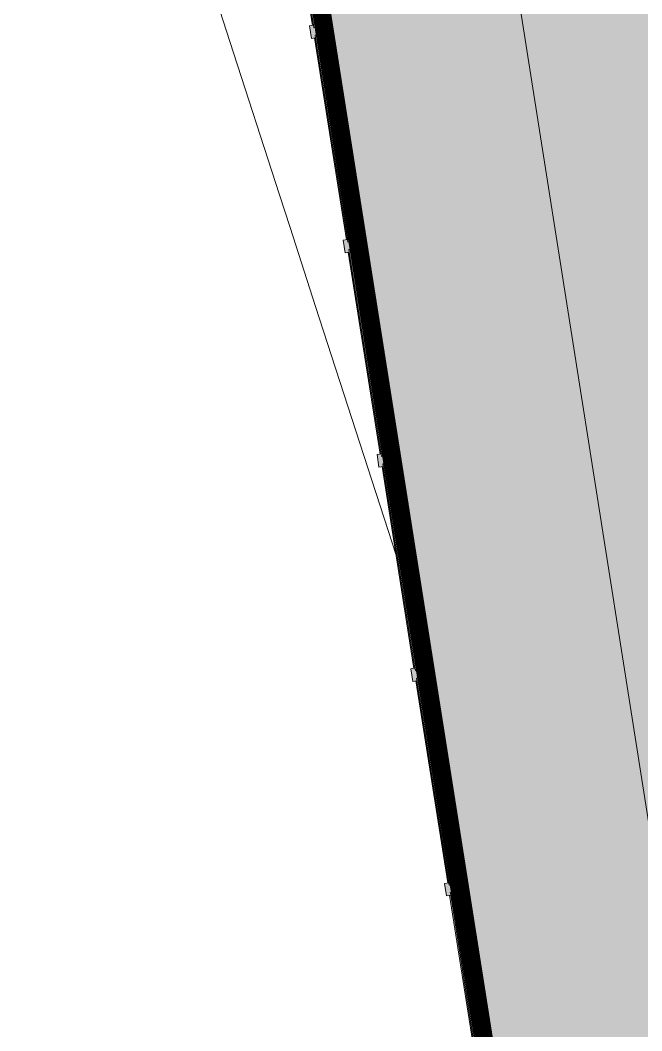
# Model space of a CAD drawing. Header units: metres. Extents: x -490 to 202, y -217 to 332.
# Drawn here: x -119 to -113.07, y 16.71 to 26.35 of the extents above; entities that cross this region are included whole.
import ezdxf

# ---------------------------------------------------------------- set-up
doc = ezdxf.new("R2010")
doc.units = ezdxf.units.M
for name, color, linetype, lineweight in [('A-DETL-GENF', 7, 'Continuous', 9), ('A-DETL-THIN', 7, 'Continuous', 9), ('A-FLOR-HRAL', 7, 'Continuous', 9)]:
    doc.layers.add(name, color=color, linetype=linetype, lineweight=lineweight)
doc.layers.add('Amenidades_dwg', color=8, linetype='Continuous', lineweight=9, true_color=0x767676)
doc.layers.add('C-TOPO-MAJR', color=66, linetype='Continuous', lineweight=18, true_color=0x647b04)
doc.layers.add('CUANT MURO PERIMETRAL H2.10', color=4, linetype='Continuous')

# ---------------------------------------------------------------- blocks, each defined once
blk = doc.blocks.new('Barandilla - Plaques lisses - 200x25x4 cm-1834643-PLANTA DE MURO PERIMETRAL')
at = {"layer": 'A-FLOR-HRAL', "true_color": 0xc8cac5}
for points in [[(0.02, -1), (0, -0.9968), (0, 1), (0.02, 1), (0.02, -0.9937)], [(0.03, -0.975), (0.02, -0.975), (0.03, -0.9734)]]:
    blk.add_hatch(color=9, dxfattribs=at).paths.add_polyline_path(points)
at = {"layer": 'A-FLOR-HRAL'}
for p, q in [((0.02, 0.975), (0.02, -0.975)), ((0.02, 0.975), (0.02, -0.975)), ((0.03, -0.975), (0.03, 0.975))]:
    blk.add_line(p, q, dxfattribs=at)
blk = doc.blocks.new('Barandilla - Poteau du milieu - 12x12x4 cm-1834648-PLANTA DE MURO PERIMETRAL')
at = {"layer": 'A-FLOR-HRAL', "true_color": 0xc8cac5}
blk.add_hatch(color=9, dxfattribs=at).paths.add_polyline_path([(0.06, -0.06), (0.02, -0.06), (0.02, -0.035), (0, -0.035), (0, 0.035), (0.02, 0.035), (0.02, 0.06), (0.06, 0.06)])
at = {"layer": 'A-FLOR-HRAL'}
for p, q in [((0.02, 0.035), (0, 0.035)), ((0.06, 0.06), (0.02, 0.06)), ((0.02, 0.06), (0.02, 0.035)), ((0.06, 0.06), (0.06, -0.06)), ((0, -0.035), (0.02, -0.035)), ((0.02, -0.035), (0.02, -0.06)), ((0.02, -0.06), (0.06, -0.06))]:
    blk.add_line(p, q, dxfattribs=at)
blk = doc.blocks.new('Barandilla - Barandilla-1832181-PLANTA DE MURO PERIMETRAL')
at = {"extrusion": (0, 0, -1), "zscale": -1, "rotation": 351.0472322279853}
for name, p in [('Barandilla - Plaques lisses - 200x25x4 cm-1834643-PLANTA DE MURO PERIMETRAL', (116.3317, 27.2639)), ('Barandilla - Poteau du milieu - 12x12x4 cm-1834648-PLANTA DE MURO PERIMETRAL', (116.1706, 26.2416)), ('Barandilla - Plaques lisses - 200x25x4 cm-1834643-PLANTA DE MURO PERIMETRAL', (116.0095, 25.2192)), ('Barandilla - Poteau du milieu - 12x12x4 cm-1834648-PLANTA DE MURO PERIMETRAL', (115.8485, 24.1968)), ('Barandilla - Plaques lisses - 200x25x4 cm-1834643-PLANTA DE MURO PERIMETRAL', (115.6874, 23.1744)), ('Barandilla - Poteau du milieu - 12x12x4 cm-1834648-PLANTA DE MURO PERIMETRAL', (115.5263, 22.152)), ('Barandilla - Plaques lisses - 200x25x4 cm-1834643-PLANTA DE MURO PERIMETRAL', (115.3653, 21.1296)), ('Barandilla - Poteau du milieu - 12x12x4 cm-1834648-PLANTA DE MURO PERIMETRAL', (115.2042, 20.1072)), ('Barandilla - Plaques lisses - 200x25x4 cm-1834643-PLANTA DE MURO PERIMETRAL', (115.0431, 19.0848)), ('Barandilla - Poteau du milieu - 12x12x4 cm-1834648-PLANTA DE MURO PERIMETRAL', (114.8821, 18.0624)), ('Barandilla - Plaques lisses - 200x25x4 cm-1834643-PLANTA DE MURO PERIMETRAL', (114.721, 17.04))]:
    blk.add_blockref(name, p, dxfattribs=at)
blk = doc.blocks.new('Amenidades_dwg-1839743-PLANTA DE MURO PERIMETRAL')
at = {"layer": 'A-DETL-THIN', "flags": 128}
blk.add_lwpolyline([(-101.1673, 47.1533), (-116.3299, 44.7645), (-114.0143, 30.0658), (-115.6936, 29.8013), (-115.3872, 27.8568), (-114.4718, 28.001), (-112.9206, 18.1543), (-96.994, 20.6633), (-101.1673, 47.1533), (-107.5542, 38.3776), (-116.3299, 44.7645)], dxfattribs=at)

msp = doc.modelspace()

# ---------------------------------------------------------------- hatches: boundary and pattern name
at = {"layer": 'A-DETL-GENF', "true_color": 0x00ffff}
h = msp.add_hatch(color=4, dxfattribs=at)
h.paths.add_polyline_path([(105.2217, -46.3566), (122.0442, -38.5436), (121.981, -38.4076), (105.2946, -46.1574), (103.2887, -41.8383), (98.1364, -41.5627), (99.0978, -23.5887), (-20.0319, -17.2169), (-20.9934, -35.1931), (-45.109, -33.9036), (-45.109, -34.0538), (-20.8516, -35.3509), (-19.8902, -17.3747), (98.94, -23.7305), (97.9786, -41.7045), (103.1906, -41.9833), (104.4481, -44.6907)])
h.paths.add_polyline_path([(-49.96, -33.7945), (-48.9905, -15.668), (-80.4747, -13.9841), (-80.6237, -13.134), (-80.8153, -12.2925), (-81.049, -11.4617), (-81.3242, -10.6438), (-81.6402, -9.8407), (-81.8132, -9.4453), (-81.9499, -9.5072), (-81.6086, -10.3159), (-81.3095, -11.141), (-81.0534, -11.9805), (-80.8409, -12.8321), (-80.6727, -13.6936), (-80.6054, -14.1273), (-49.1483, -15.8098), (-50.1098, -33.7865)])
h.paths.add_polyline_path([(-104.9276, -26.8149), (-93.0332, -19.4838), (-93.5005, -19.1507), (-93.5149, -19.1188), (-93.6515, -19.1807), (-93.6204, -19.2494), (-93.3044, -19.4747), (-104.873, -26.6051), (-114.8111, -8.8228), (-114.9447, -8.8913), (-107.257, -22.6469)])
h.paths.add_polyline_path([(-94.4765, -17.3588), (-94.3399, -17.2969), (-97.107, -11.1858), (-97.2437, -11.2477), (-95.0765, -16.0337)])
h.paths.add_polyline_path([(-113.2853, 7.9267), (-113.1349, 7.936), (-113.1979, 8.336), (-113.3477, 8.3231), (-113.3306, 8.2146)])
h.paths.add_polyline_path([(-113.3711, 8.4716), (-113.2213, 8.4845), (-121.7975, 62.9228), (-74.1267, 70.4328), (-69.1889, 39.0896), (-58.5997, 40.7578), (-54.752, 16.334), (-60.185, 15.4781), (-59.9756, 14.1492), (-58.1889, 11.1414), (-58.0164, 11.1446), (-59.8319, 14.201), (-60.0135, 15.3533), (-54.5805, 16.2092), (-58.4749, 40.9293), (-69.0641, 39.2611), (-74.0019, 70.6043), (-121.969, 63.0476), (-113.521, 9.423)])
h.paths.add_polyline_path([(65.881, 38.4276), (82.9839, 46.3709), (76.411, 60.5949), (59.2807, 52.639), (62.5744, 45.5472), (62.7104, 45.6104), (59.4799, 52.5661), (76.3379, 60.3956), (82.785, 46.4438), (65.9539, 38.6269), (63.5529, 43.7965), (63.4168, 43.7333), (64.5198, 41.3585)])
h.paths.add_polyline_path([(-239.1235, 228.6632), (-231.1157, 230.391), (-231.1473, 230.5376), (-239.0441, 228.8338), (-251.485, 252.3246), (-231.6336, 255.5056), (-226.4645, 231.548), (-229.1923, 230.9594), (-229.1607, 230.8128), (-226.2862, 231.433), (-231.5169, 255.6762), (-251.7156, 252.4396), (-246.123, 241.8797)])
at = {"layer": 'A-DETL-GENF', "true_color": 0xffe8f3}
msp.add_hatch(color=7, dxfattribs=at).paths.add_polyline_path([(-113.2618, 7.7778), (-74.8172, 10.1471), (-71.3734, 10.3558), (-76.9167, 10.1467), (-83.5432, 9.7582), (-88.0235, 9.8611), (-89.6355, 11.2891), (-89.6355, 11.4891), (-89.4355, 11.4803), (-89.4355, 11.3124), (-87.9651, 10.0098), (-83.5405, 9.9084), (-76.6939, 10.3054), (-70.8946, 10.5245), (-75.2628, 38.2845), (-69.2122, 39.2377), (-74.1267, 70.4328), (-121.7975, 62.9228), (-113.2213, 8.4845), (-102.3065, 9.4266), (-94.2227, 10.9128), (-94.1854, 11.1011), (-94.2325, 11.1011), (-94.2289, 11.3011), (-94.0325, 11.2972), (-94.0434, 11.0462), (-94.0975, 10.7731), (-102.3265, 9.2724), (-113.1979, 8.336), (-113.1349, 7.936), (-113.2853, 7.9267)])

# ---------------------------------------------------------------- linework, layer by layer
at = {"layer": 'A-DETL-THIN', "color": 4, "lineweight": 70, "true_color": 0x00ffff}
for p, q in [((-121.969, 63.0476), (-113.3711, 8.4716)), ((-113.2213, 8.4845), (-121.7975, 62.9228))]:
    msp.add_line(p, q, dxfattribs=at)
at = {"layer": 'C-TOPO-MAJR', "color": 9, "true_color": 0xcbd3ab, "flags": 128}
msp.add_lwpolyline([(-115.4136, 21.2434), (-116.1801, 23.616), (-116.4234, 24.3691), (-116.5238, 24.6798), (-116.9968, 26.1439), (-117.4052, 27.4079), (-117.9429, 29.0722), (-118.2712, 30.0885), (-118.2866, 30.1361), (-118.3015, 30.1822), (-118.7596, 31.6002), (-118.8792, 31.9702)], dxfattribs=at)
at = {"layer": 'CUANT MURO PERIMETRAL H2.10', "const_width": 0.15}
msp.add_lwpolyline([(-58.1026, 11.143), (-59.7754, 13.959), (-59.906, 14.1894), (-60.0875, 15.3416), (-59.7889, 15.4646), (-54.6662, 16.2716), (-58.5373, 40.8435), (-68.8061, 39.2258), (-69.1382, 39.2494), (-74.0643, 70.5186), (-121.8832, 62.9852), (-113.297, 8.4833)], dxfattribs=at)

# ---------------------------------------------------------------- block references
at = {"layer": 'A-FLOR-HRAL'}
msp.add_blockref('Barandilla - Barandilla-1832181-PLANTA DE MURO PERIMETRAL', (0, 0), dxfattribs=at)
at = {"layer": 'Amenidades_dwg', "color": 18, "true_color": 0x260000}
msp.add_blockref('Amenidades_dwg-1839743-PLANTA DE MURO PERIMETRAL', (0, 0), dxfattribs=at)

doc.saveas('drawing.dxf')
